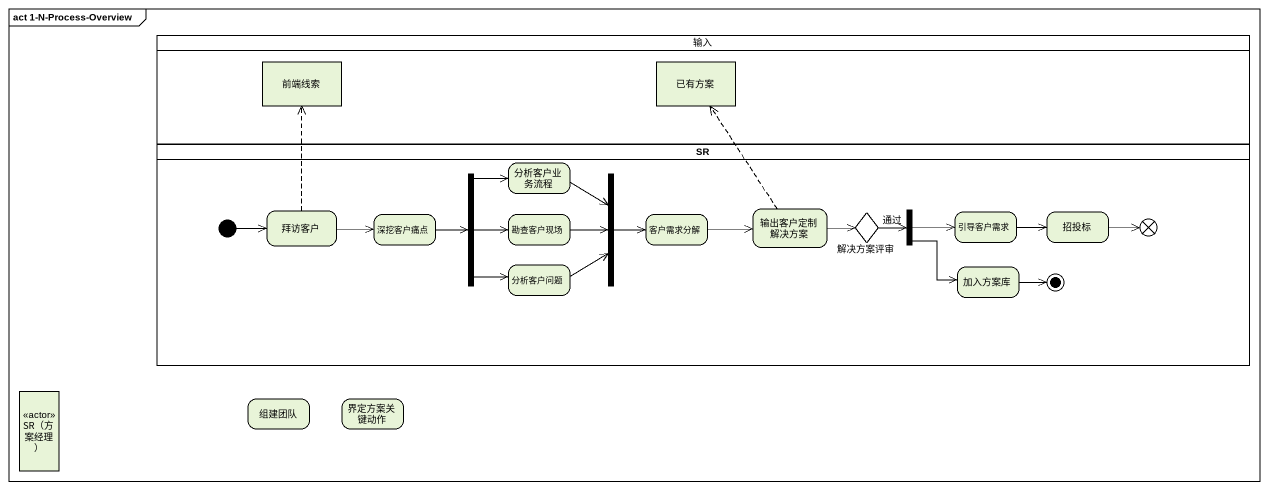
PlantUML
@startuml
mainframe act 1-N-Process-Overview
hide empty description
state 输入 <<partition>> {
  state 前端线索 <<object>>
  state 已有方案 <<object>>
}
state SR <<partition>> {
  state fork1 <<fork>>
  state 分析客户业务流程
  state fork2 <<join>>
  state 拜访客户
  state 深挖客户痛点
  state 勘查客户现场
  state 客户需求分解
  state 输出客户定制解决方案
  state 解决方案评审 <<choice>>
  state fork3 <<fork>>
  state 引导客户需求
  state 招投标
  state flowfinal1 <<end>>
  state 分析客户问题
  state 加入方案库
  [*] -right-> 拜访客户
  加入方案库 -right-> [*]
}
state "SR（方案经理）" as SR_方案经理 <<actor>>
state 组建团队
state 界定方案关键动作
fork1 -up-> 分析客户业务流程
fork1 -right-> 勘查客户现场
fork1 --> 分析客户问题
分析客户业务流程 --> fork2
fork2 -right-> 客户需求分解
拜访客户 -up[dashed]-> 前端线索
拜访客户 -right-> 深挖客户痛点
深挖客户痛点 -right-> fork1
勘查客户现场 -right-> fork2
客户需求分解 -right-> 输出客户定制解决方案
输出客户定制解决方案 -up[dashed]-> 已有方案
输出客户定制解决方案 -right-> 解决方案评审
解决方案评审 -right-> fork3 : 通过
fork3 -right-> 引导客户需求
fork3 --> 加入方案库
引导客户需求 -right-> 招投标
招投标 -right-> flowfinal1
分析客户问题 -up-> fork2
@enduml
